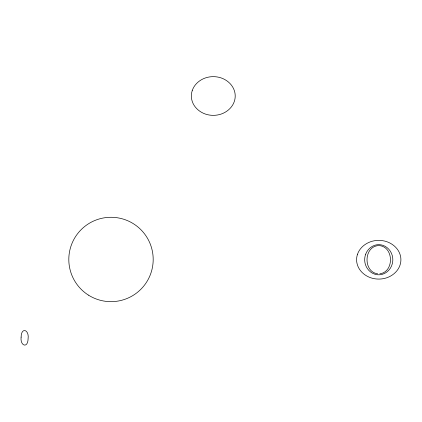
<?xml version="1.0" encoding="UTF-8"?>
<svg xmlns="http://www.w3.org/2000/svg" width="422" height="422" viewBox="0 0 422 422"><rect width="100%" height="100%" fill="white"/><g stroke="black" fill="none" stroke-linecap="round" stroke-linejoin="round"><path stroke-width="0.63" d="M379.811 273.82C394.554 271.873 393.8 246.142 378.75 245.578C363.695 246.142 362.941 271.873 377.685 273.82M21.116 337.141C19.971 345.982 28.005 348.82 28.116 338.491C29.26 329.651 21.227 326.813 21.116 337.141M192.205 90.677L191.725 92.481A17.128 17.128 0 0 0 191.725 99.523C193.45 107.816 201.146 113.792 209.291 115.027A24.787 24.787 0 0 0 217.272 115.027C225.422 113.792 233.118 107.816 234.843 99.523A17.128 17.128 0 0 0 234.843 92.481C233.118 84.184 225.422 78.207 217.272 76.973A24.787 24.787 0 0 0 209.291 76.973C201.753 78.149 194.611 83.261 192.205 90.677M357.45 254.403L356.965 256.207A16.959 16.959 0 0 0 356.965 263.249C358.726 271.594 366.528 277.528 374.72 278.757A25.299 25.299 0 0 0 382.78 278.757C390.967 277.528 398.769 271.594 400.531 263.249A16.959 16.959 0 0 0 400.531 256.207C398.769 247.862 390.967 241.927 382.78 240.704A25.299 25.299 0 0 0 374.72 240.704C367.135 241.875 359.903 246.949 357.45 254.403M365.674 254.181L365.23 255.584A16.089 16.089 0 0 0 365.23 263.877C366.47 268.635 370.131 272.77 374.878 274.216A13.177 13.177 0 0 0 382.617 274.216C387.37 272.77 391.025 268.635 392.27 263.877A16.089 16.089 0 0 0 392.27 255.584C391.025 250.826 387.37 246.691 382.617 245.245A13.177 13.177 0 0 0 374.878 245.24C370.611 246.548 367.198 250.024 365.674 254.181M88.425 295.11A42.189 42.189 0 0 0 153.154 261.197A42.189 42.189 0 0 0 91.421 222.099A42.189 42.189 0 0 0 88.425 295.11"/></g></svg>
